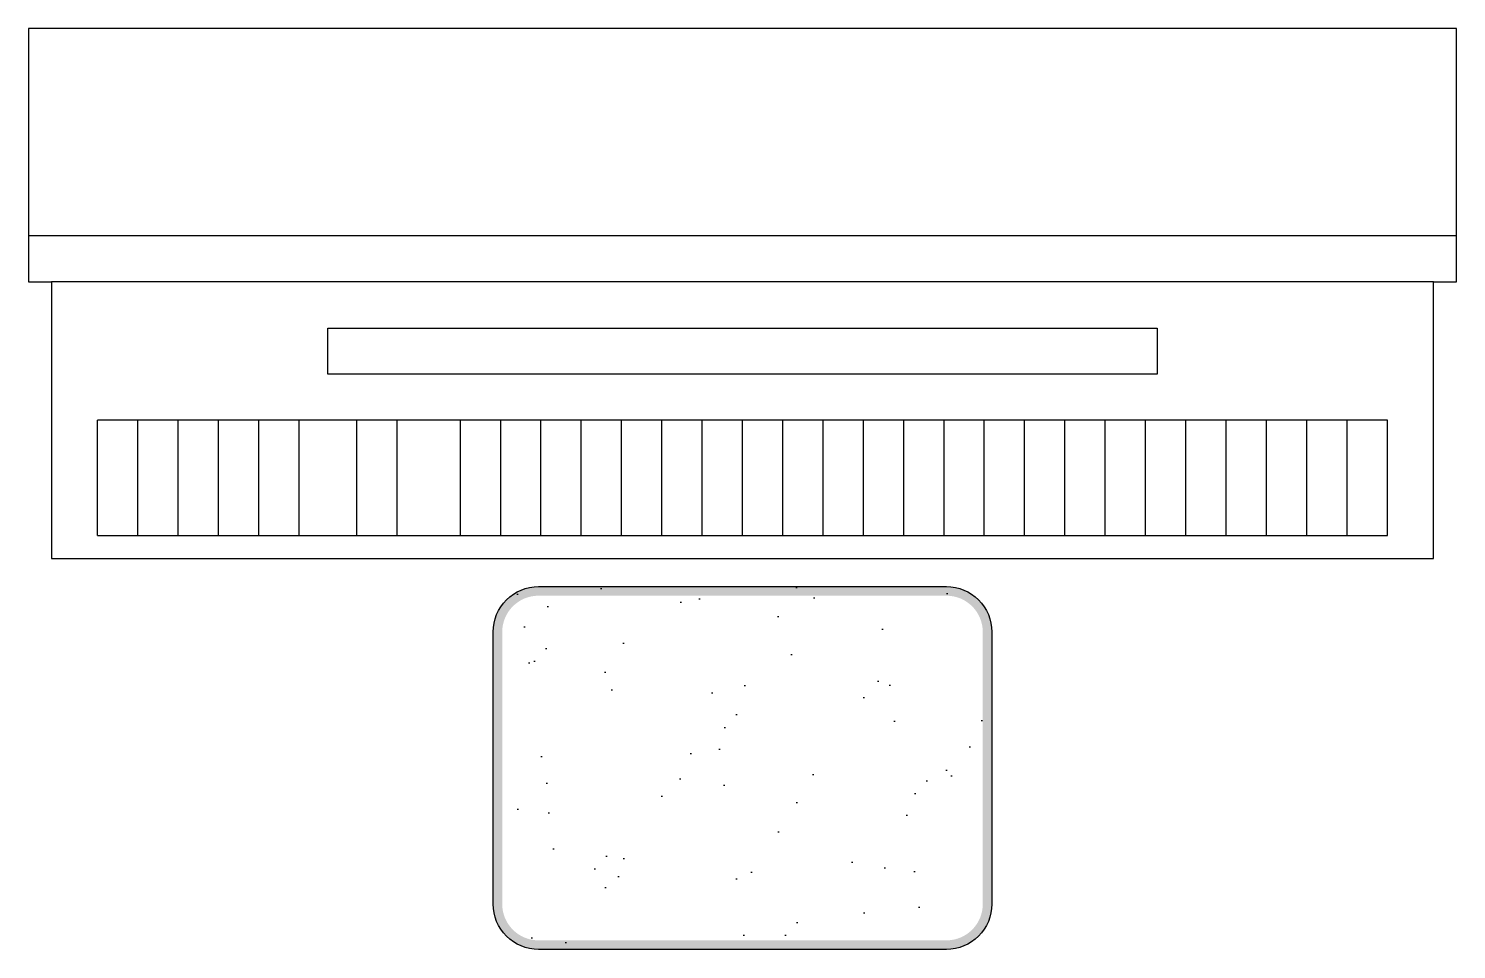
# Model space of a CAD drawing. Header units: millimetres. Extents: x -787 to 787, y -431 to 584.
import ezdxf

# ---------------------------------------------------------------- set-up
doc = ezdxf.new("R2010")
doc.units = ezdxf.units.MM
pattern_1 = [(127.5, (206313.13, 693865.36), (-146.823971, -4.800094), [0, -115.824, 0, -129.54, 0, -123.825]), (97.5, (206313.13, 693865.36), (-215.04753, 134.856985), [0, -62.484, 0, -104.394, 0, -40.005]), (57.5, (206313.13, 693771.63), (-0.431155, 237.29771), [0, -38.1, 0, -137.16, 0, -179.07]), (47.5, (206313.13, 693771.63), (-66.878797, 229.066936), [0, -19.05, 0, -89.916, 0, -102.87])]

# ---------------------------------------------------------------- blocks, each defined once
blk = doc.blocks.new('*U4')
at = {"ltscale": 50}
h = blk.add_hatch(dxfattribs=at)
h.set_pattern_fill('AR-SAND', color=256, scale=3, angle=90, style=0)
h.set_pattern_definition(pattern_1)
edge = h.paths.add_edge_path()
edge.add_arc((225, 150), 50, 0, 90, ccw=False)
edge.add_line((275, 150), (275, -150))
edge.add_arc((225, -150), 50, 270, 360, ccw=False)
edge.add_line((225, -200), (-225, -200))
edge.add_arc((-225, -150), 50, 180, 270, ccw=False)
edge.add_line((-275, -150), (-275, 150))
edge.add_arc((-225, 150), 50, 90, 180, ccw=False)
edge.add_line((-225, 200), (225, 200))
h = blk.add_hatch(dxfattribs=at)
h.set_pattern_fill('AR-SAND', color=256, scale=3, angle=90, style=0)
h.set_pattern_definition(pattern_1)
h.paths.add_polyline_path([(-275, 150), (-275, -150, 0.414214), (-225, -200), (225, -200, 0.414214), (275, -150), (275, 150, 0.414214), (225, 200), (-225, 200, 0.414214)])
h.paths.add_polyline_path([(-232.9, 150, -0.414214), (-225, 157.9), (225, 157.9, -0.414214), (232.9, 150), (232.9, -150, -0.414214), (225, -157.9), (-225, -157.9, -0.414214), (-232.9, -150)], flags=16)
h = blk.add_hatch(dxfattribs=at)
h.set_pattern_fill('AR-SAND', color=250, scale=3, angle=90, style=0)
h.set_pattern_definition([(127.5, (206313.13, 693865.3607), (-5.780471307, -0.188980074), [0, -4.56, 0, -5.1, 0, -4.875]), (97.5, (206313.13, 693865.361), (-8.466438196, 5.309330116), [0, -2.46, 0, -4.11, 0, -1.575]), (57.5, (206313.13, 693861.671), (-0.01697716, 9.342425585), [0, -1.5, 0, -5.4, 0, -7.05]), (47.5, (206313.13, 693861.671), (-2.633026695, 9.01837981), [0, -0.75, 0, -3.54, 0, -4.05])])
edge = h.paths.add_edge_path()
edge.add_arc((-225, 150), 50, 90, 180)
edge.add_line((-275, 150), (-275, -150))
edge.add_arc((-225, -150), 50, 180, 270)
edge.add_line((-225, -200), (225, -200))
edge.add_arc((225, -150), 50, 270, 360)
edge.add_line((275, -150), (275, 150))
edge.add_arc((225, 150), 50, 0, 90)
edge.add_line((225, 200), (-225, 200))
edge = h.paths.add_edge_path()
edge.add_arc((-225, 150), 40, 90, 180)
edge.add_line((-265, 150), (-265, -150))
edge.add_arc((-225, -150), 40, 180, 270)
edge.add_line((-225, -190), (225, -190))
edge.add_arc((225, -150), 40, 270, 360)
edge.add_line((265, -150), (265, 150))
edge.add_arc((225, 150), 40, 0, 90)
edge.add_line((225, 190), (-225, 190))
blk.add_lwpolyline([(225, 200, -0.414214), (275, 150), (275, -150, -0.414214), (225, -200), (-225, -200, -0.414214), (-275, -150), (-275, 150, -0.414214), (-225, 200)], format="xyb", close=True)
blk = doc.blocks.new('海龙工具_小钢琴')
for p, q in [((-787.4, 0), (-787.4, 0)), ((787.4, 0), (787.4, 0))]:
    blk.add_line(p, q)
at = {"color": 8}
for p, q in [((787.4, -228.6), (-787.4, -228.6)), ((-457.2, -330.2), (457.2, -330.2)), ((-457.2, -381), (-457.2, -330.2)), ((457.2, -330.2), (457.2, -381)), ((457.2, -381), (-457.2, -381)), ((711.2, -431.8), (-711.2, -431.8)), ((-711.2, -558.8), (-711.2, -431.8)), ((-666.75, -558.8), (-666.75, -431.8)), ((-622.3, -558.8), (-622.3, -431.8)), ((-577.85, -558.8), (-577.85, -431.8)), ((-533.4, -558.8), (-533.4, -431.8)), ((-488.95, -558.8), (-488.95, -431.8)), ((-425.45, -558.8), (-425.45, -431.8)), ((-381, -558.8), (-381, -431.8)), ((-311.15, -558.8), (-311.15, -431.8)), ((-266.7, -558.8), (-266.7, -431.8)), ((-222.25, -558.8), (-222.25, -431.8)), ((-177.8, -558.8), (-177.8, -431.8)), ((-133.35, -558.8), (-133.35, -431.8)), ((-88.9, -558.8), (-88.9, -431.8)), ((-44.45, -558.8), (-44.45, -431.8)), ((0, -558.8), (0, -431.8)), ((44.45, -558.8), (44.45, -431.8)), ((88.9, -558.8), (88.9, -431.8)), ((133.35, -558.8), (133.35, -431.8)), ((177.8, -558.8), (177.8, -431.8)), ((222.25, -558.8), (222.25, -431.8)), ((266.7, -558.8), (266.7, -431.8)), ((311.15, -558.8), (311.15, -431.8)), ((355.6, -558.8), (355.6, -431.8)), ((400.05, -558.8), (400.05, -431.8)), ((444.5, -558.8), (444.5, -431.8)), ((488.95, -558.8), (488.95, -431.8)), ((533.4, -558.8), (533.4, -431.8)), ((577.85, -558.8), (577.85, -431.8)), ((622.3, -558.8), (622.3, -431.8)), ((666.75, -558.8), (666.75, -431.8)), ((711.2, -558.8), (711.2, -431.8)), ((-711.2, -558.8), (711.2, -558.8))]:
    blk.add_line(p, q, dxfattribs=at)
blk.add_lwpolyline([(787.4, 0), (-787.4, 0), (-787.4, -279.4), (-762, -279.4), (-762, -584.2), (762, -584.2), (762, -279.4), (787.4, -279.4)], close=True)
blk.add_lwpolyline([(762, -279.4), (-762, -279.4)])

msp = doc.modelspace()

# ---------------------------------------------------------------- block references
for name, p in [('海龙工具_小钢琴', (0, 584.2)), ('*U4', (0, -231.1))]:
    msp.add_blockref(name, p)

doc.saveas('drawing.dxf')
